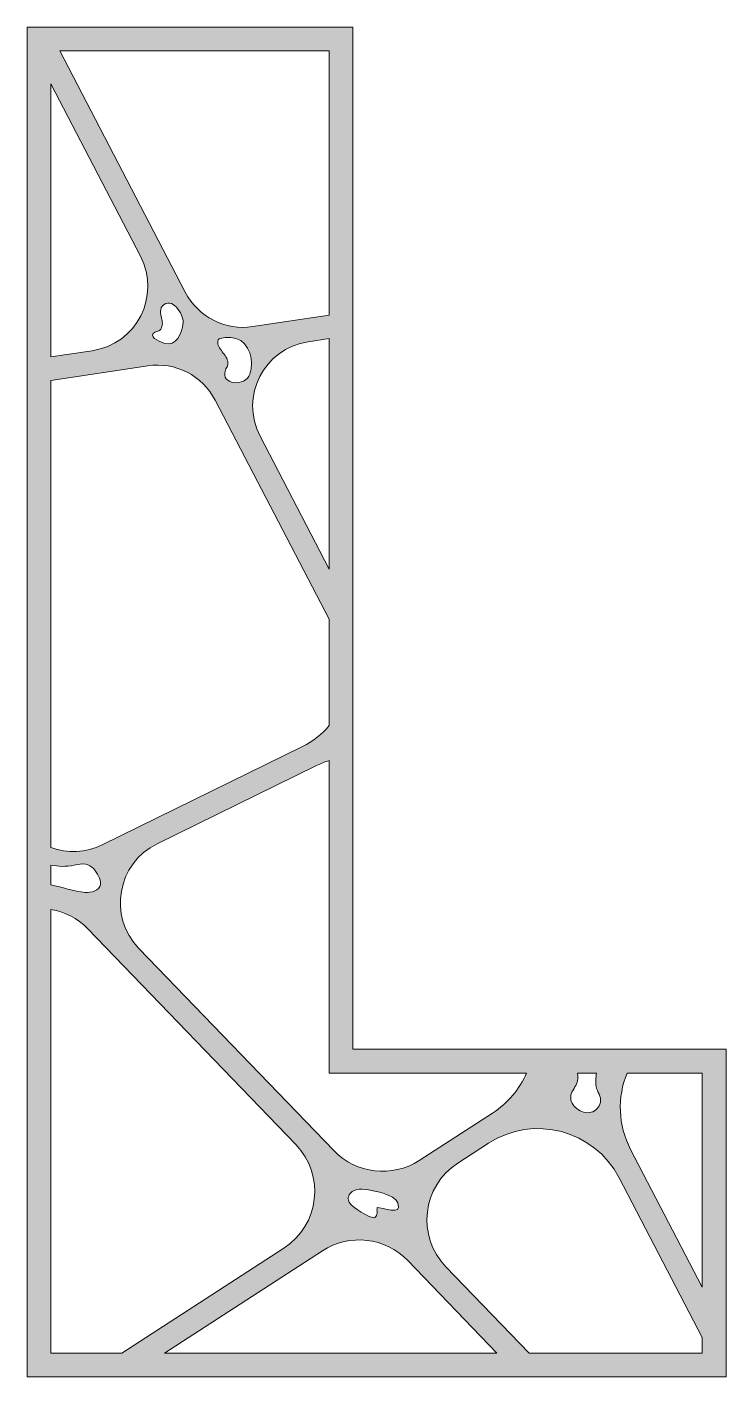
# Model space of a CAD drawing. Extents: x -1650 to 2650, y -4022 to 3022.
# Drawn here: x 1650 to 1879.6, y 378.2 to 821.8 of the extents above; entities that cross this region are included whole.
import ezdxf

# ---------------------------------------------------------------- set-up
doc = ezdxf.new("R2010")
doc.units = 0
doc.header["$MEASUREMENT"] = 0
doc.layers.add('Layer 1', color=7, linetype='Continuous')

msp = doc.modelspace()

# ---------------------------------------------------------------- hatches: boundary and pattern name
at = {"layer": 'Layer 1', "true_color": 0xffffff}
h = msp.add_hatch(color=7, dxfattribs=at)
h.dxf.hatch_style = 2
h.paths.add_polyline_path([(1851.81, 485.94), (1836.71, 485.94), (1827.77, 485.94), (1816.3, 485.94), (1757.08, 485.94), (1757.08, 581.86), (1757.08, 628.54), (1757.08, 720.55), (1757.08, 728.25), (1757.08, 821.75), (1656.73, 821.75), (1650, 821.75), (1650, 818.19), (1650, 712.19), (1650, 704.5), (1650, 557.17), (1650, 548.3), (1650, 539.05), (1650, 531.69), (1650, 378.25), (1669, 378.25), (1683.01, 378.25), (1811.95, 378.25), (1822.52, 378.25), (1876.43, 378.25), (1879.61, 378.25), (1879.61, 392.63), (1879.61, 485.94)])
edge = h.paths.add_edge_path()
edge.add_spline(control_points=[(1837.05, 478.08), (1836.87, 476.57), (1836.7, 475.05), (1836.95, 473.65), (1837.28, 471.79), (1838.77, 470.48), (1838.35, 468.43), (1838.04, 466.92), (1836.82, 465.62), (1835.32, 465.22), (1833.69, 464.78), (1831.92, 465.38), (1830.59, 466.44), (1829.39, 467.39), (1828.45, 468.83), (1828.59, 470.36), (1828.74, 471.91), (1829.94, 473.14), (1830.52, 474.58), (1830.97, 475.69), (1831.03, 476.89), (1830.86, 478.08), (1830.86, 478.08), (1837.05, 478.08), (1837.05, 478.08)], knot_values=[0, 0, 0, 0, 1, 1, 1, 2, 2, 2, 3, 3, 3, 4, 4, 4, 5, 5, 5, 6, 6, 6, 7, 7, 7, 8, 8, 8, 8], degree=3, periodic=1)
edge = h.paths.add_edge_path()
edge.add_spline(control_points=[(1814.07, 478.08), (1811.79, 472.87), (1808.01, 468.27), (1802.92, 464.97), (1802.92, 464.97), (1778.86, 449.39), (1778.86, 449.39), (1769.94, 443.61), (1758.18, 444.96), (1750.81, 452.61), (1750.81, 452.61), (1686.72, 519.07), (1686.72, 519.07), (1676.55, 529.61), (1679.6, 547), (1692.75, 553.45), (1692.75, 553.45), (1745.13, 579.16), (1745.13, 579.16), (1746.46, 579.82), (1747.83, 580.35), (1749.22, 580.76), (1749.22, 580.76), (1749.22, 478.08), (1749.22, 478.08), (1749.22, 478.08), (1814.07, 478.08), (1814.07, 478.08)], knot_values=[0, 0, 0, 0, 1, 1, 1, 2, 2, 2, 3, 3, 3, 4, 4, 4, 5, 5, 5, 6, 6, 6, 7, 7, 7, 8, 8, 8, 9, 9, 9, 9], degree=3, periodic=1)
edge = h.paths.add_edge_path()
edge.add_spline(control_points=[(1765, 432.2), (1765, 431.61), (1764.81, 430.93), (1764.27, 430.68), (1763.79, 430.45), (1763.22, 430.65), (1762.73, 430.86), (1760.7, 431.75), (1758.8, 432.92), (1757.08, 434.33), (1756.44, 434.86), (1755.79, 435.48), (1755.58, 436.29), (1755.25, 437.54), (1756.12, 438.85), (1757.27, 439.43), (1758.42, 440.01), (1759.77, 439.99), (1761.05, 439.86), (1763.65, 439.58), (1770.78, 438.29), (1771.83, 435.41), (1773.46, 430.94), (1766.54, 434.03), (1765.06, 433.9), (1764.89, 433.31), (1765, 432.82), (1765, 432.2)], knot_values=[0, 0, 0, 0, 1, 1, 1, 2, 2, 2, 3, 3, 3, 4, 4, 4, 5, 5, 5, 6, 6, 6, 7, 7, 7, 8, 8, 8, 9, 9, 9, 9], degree=3, periodic=1)
edge = h.paths.add_edge_path()
edge.add_spline(control_points=[(1749.22, 643.67), (1749.22, 643.67), (1726.55, 687.31), (1726.55, 687.31), (1719.78, 700.35), (1727.85, 716.17), (1742.38, 718.35), (1742.38, 718.35), (1749.22, 719.38), (1749.22, 719.38), (1749.22, 719.38), (1749.22, 643.67), (1749.22, 643.67)], knot_values=[0, 0, 0, 0, 1, 1, 1, 2, 2, 2, 3, 3, 3, 4, 4, 4, 4], degree=3, periodic=1)
edge = h.paths.add_edge_path()
edge.add_spline(control_points=[(1749.22, 813.9), (1749.22, 813.9), (1749.22, 727.07), (1749.22, 727.07), (1749.22, 727.07), (1724.16, 723.31), (1724.16, 723.31), (1715.11, 721.95), (1706.21, 726.49), (1701.99, 734.61), (1701.99, 734.61), (1660.81, 813.9), (1660.81, 813.9), (1660.81, 813.9), (1749.22, 813.9), (1749.22, 813.9)], knot_values=[0, 0, 0, 0, 1, 1, 1, 2, 2, 2, 3, 3, 3, 4, 4, 4, 5, 5, 5, 5], degree=3, periodic=1)
edge = h.paths.add_edge_path()
edge.add_spline(control_points=[(1714.78, 714.24), (1713.97, 715.33), (1712.97, 716.37), (1712.69, 717.71), (1712.58, 718.26), (1712.63, 718.91), (1713.08, 719.27), (1713.32, 719.46), (1713.65, 719.52), (1713.95, 719.57), (1715.51, 719.82), (1717.13, 719.85), (1718.64, 719.43), (1723.26, 718.14), (1724.58, 711.94), (1723.21, 707.75), (1721.78, 703.4), (1713.35, 704.17), (1715.2, 709.05), (1715.39, 709.54), (1715.7, 709.97), (1715.87, 710.47), (1716.3, 711.76), (1715.6, 713.15), (1714.78, 714.24)], knot_values=[0, 0, 0, 0, 1, 1, 1, 2, 2, 2, 3, 3, 3, 4, 4, 4, 5, 5, 5, 6, 6, 6, 7, 7, 7, 8, 8, 8, 8], degree=3, periodic=1)
edge = h.paths.add_edge_path()
edge.add_spline(control_points=[(1694.4, 725.28), (1694.2, 726.52), (1693.72, 727.77), (1693.95, 729.02), (1694.02, 729.41), (1694.17, 729.79), (1694.44, 730.08), (1697.48, 733.43), (1701.52, 727.43), (1701.26, 724.62), (1700.93, 721.13), (1699.1, 716.59), (1694.95, 717.9), (1693.85, 718.24), (1692.83, 718.77), (1691.92, 719.46), (1691.58, 719.72), (1691.22, 720.07), (1691.22, 720.51), (1691.23, 720.95), (1691.62, 721.28), (1692.02, 721.47), (1692.42, 721.64), (1692.87, 721.7), (1693.26, 721.91), (1694.37, 722.51), (1694.59, 724.03), (1694.4, 725.28)], knot_values=[0, 0, 0, 0, 1, 1, 1, 2, 2, 2, 3, 3, 3, 4, 4, 4, 5, 5, 5, 6, 6, 6, 7, 7, 7, 8, 8, 8, 9, 9, 9, 9], degree=3, periodic=1)
edge = h.paths.add_edge_path()
edge.add_spline(control_points=[(1657.86, 803.06), (1657.86, 803.06), (1687.26, 746.44), (1687.26, 746.44), (1694.04, 733.41), (1685.97, 717.58), (1671.44, 715.41), (1671.44, 715.41), (1657.86, 713.37), (1657.86, 713.37), (1657.86, 713.37), (1657.86, 803.06), (1657.86, 803.06)], knot_values=[0, 0, 0, 0, 1, 1, 1, 2, 2, 2, 3, 3, 3, 4, 4, 4, 4], degree=3, periodic=1)
edge = h.paths.add_edge_path()
edge.add_spline(control_points=[(1657.86, 705.67), (1657.86, 705.67), (1689.67, 710.44), (1689.67, 710.44), (1698.71, 711.8), (1707.62, 707.26), (1711.83, 699.14), (1711.83, 699.14), (1749.22, 627.16), (1749.22, 627.16), (1749.22, 627.16), (1749.22, 592.23), (1749.22, 592.23), (1746.92, 589.44), (1744, 587.09), (1740.55, 585.39), (1740.55, 585.39), (1674.74, 553.09), (1674.74, 553.09), (1669.34, 550.44), (1663.25, 550.22), (1657.86, 552.17), (1657.86, 552.17), (1657.86, 705.67), (1657.86, 705.67)], knot_values=[0, 0, 0, 0, 1, 1, 1, 2, 2, 2, 3, 3, 3, 4, 4, 4, 5, 5, 5, 6, 6, 6, 7, 7, 7, 8, 8, 8, 8], degree=3, periodic=1)
edge = h.paths.add_edge_path()
edge.add_spline(control_points=[(1657.86, 546.44), (1660.25, 545.97), (1662.69, 545.79), (1665.52, 546.38), (1666.78, 546.64), (1668.06, 547), (1669.32, 546.75), (1671.27, 546.35), (1672.6, 544.57), (1673.5, 542.79), (1673.92, 541.95), (1674.3, 541.01), (1674.14, 540.08), (1673.78, 538.01), (1671.14, 537.29), (1669.04, 537.43), (1665.27, 537.69), (1661.56, 539.27), (1657.86, 539.89), (1657.86, 539.89), (1657.86, 546.44), (1657.86, 546.44)], knot_values=[0, 0, 0, 0, 1, 1, 1, 2, 2, 2, 3, 3, 3, 4, 4, 4, 5, 5, 5, 6, 6, 6, 7, 7, 7, 7], degree=3, periodic=1)
edge = h.paths.add_edge_path()
edge.add_spline(control_points=[(1657.86, 386.1), (1657.86, 386.1), (1657.86, 531.85), (1657.86, 531.85), (1662.34, 531.12), (1666.59, 528.97), (1669.91, 525.54), (1669.91, 525.54), (1738.28, 454.63), (1738.28, 454.63), (1747.98, 444.57), (1746.1, 428.17), (1734.37, 420.58), (1734.37, 420.58), (1681.14, 386.1), (1681.14, 386.1), (1681.14, 386.1), (1657.86, 386.1), (1657.86, 386.1)], knot_values=[0, 0, 0, 0, 1, 1, 1, 2, 2, 2, 3, 3, 3, 4, 4, 4, 5, 5, 5, 6, 6, 6, 6], degree=3, periodic=1)
edge = h.paths.add_edge_path()
edge.add_spline(control_points=[(1695.14, 386.1), (1695.14, 386.1), (1747.02, 419.71), (1747.02, 419.71), (1755.94, 425.48), (1767.7, 424.13), (1775.07, 416.48), (1775.07, 416.48), (1804.36, 386.1), (1804.36, 386.1), (1804.36, 386.1), (1695.14, 386.1), (1695.14, 386.1)], knot_values=[0, 0, 0, 0, 1, 1, 1, 2, 2, 2, 3, 3, 3, 4, 4, 4, 4], degree=3, periodic=1)
edge = h.paths.add_edge_path()
edge.add_spline(control_points=[(1871.75, 386.1), (1871.75, 386.1), (1814.95, 386.1), (1814.95, 386.1), (1814.95, 386.1), (1787.6, 414.46), (1787.6, 414.46), (1777.9, 424.51), (1779.78, 440.92), (1791.51, 448.52), (1791.51, 448.52), (1801.61, 455.05), (1801.61, 455.05), (1816.46, 464.67), (1836.35, 459.4), (1844.5, 443.71), (1844.5, 443.71), (1871.75, 391.25), (1871.75, 391.25), (1871.75, 391.25), (1871.75, 386.1), (1871.75, 386.1)], knot_values=[0, 0, 0, 0, 1, 1, 1, 2, 2, 2, 3, 3, 3, 4, 4, 4, 5, 5, 5, 6, 6, 6, 7, 7, 7, 7], degree=3, periodic=1)
edge = h.paths.add_edge_path()
edge.add_spline(control_points=[(1848.27, 452.97), (1844.08, 461.04), (1843.9, 470.2), (1847.1, 478.08), (1847.1, 478.08), (1871.75, 478.08), (1871.75, 478.08), (1871.75, 478.08), (1871.75, 407.76), (1871.75, 407.76), (1871.75, 407.76), (1848.27, 452.97), (1848.27, 452.97)], knot_values=[0, 0, 0, 0, 1, 1, 1, 2, 2, 2, 3, 3, 3, 4, 4, 4, 4], degree=3, periodic=1)

# ---------------------------------------------------------------- linework, layer by layer
at = {"layer": 'Layer 1', "lineweight": 0}
msp.add_lwpolyline([(1851.81, 485.94), (1836.71, 485.94), (1827.77, 485.94), (1816.3, 485.94), (1757.08, 485.94), (1757.08, 581.86), (1757.08, 628.54), (1757.08, 720.55), (1757.08, 728.25), (1757.08, 821.75), (1656.73, 821.75), (1650, 821.75), (1650, 818.19), (1650, 712.19), (1650, 704.5), (1650, 557.17), (1650, 548.3), (1650, 539.05), (1650, 531.69), (1650, 378.25), (1669, 378.25), (1683.01, 378.25), (1811.95, 378.25), (1822.52, 378.25), (1876.43, 378.25), (1879.61, 378.25), (1879.61, 392.63), (1879.61, 485.94), (1851.81, 485.94)], dxfattribs=at)
for points, knots in [([(1749.22, 813.9), (1749.22, 813.9), (1749.22, 727.07), (1749.22, 727.07), (1749.22, 727.07), (1724.16, 723.31), (1724.16, 723.31), (1715.11, 721.95), (1706.21, 726.49), (1701.99, 734.61), (1701.99, 734.61), (1660.81, 813.9), (1660.81, 813.9), (1660.81, 813.9), (1749.22, 813.9), (1749.22, 813.9)], [0, 0, 0, 0, 1, 1, 1, 2, 2, 2, 3, 3, 3, 4, 4, 4, 5, 5, 5, 5]), ([(1657.86, 803.06), (1657.86, 803.06), (1687.26, 746.44), (1687.26, 746.44), (1694.04, 733.41), (1685.97, 717.58), (1671.44, 715.41), (1671.44, 715.41), (1657.86, 713.37), (1657.86, 713.37), (1657.86, 713.37), (1657.86, 803.06), (1657.86, 803.06)], [0, 0, 0, 0, 1, 1, 1, 2, 2, 2, 3, 3, 3, 4, 4, 4, 4]), ([(1694.4, 725.28), (1694.2, 726.52), (1693.72, 727.77), (1693.95, 729.02), (1694.02, 729.41), (1694.17, 729.79), (1694.44, 730.08), (1697.48, 733.43), (1701.52, 727.43), (1701.26, 724.62), (1700.93, 721.13), (1699.1, 716.59), (1694.95, 717.9), (1693.85, 718.24), (1692.83, 718.77), (1691.92, 719.46), (1691.58, 719.72), (1691.22, 720.07), (1691.22, 720.51), (1691.23, 720.95), (1691.62, 721.28), (1692.02, 721.47), (1692.42, 721.64), (1692.87, 721.7), (1693.26, 721.91), (1694.37, 722.51), (1694.59, 724.03), (1694.4, 725.28)], [0, 0, 0, 0, 1, 1, 1, 2, 2, 2, 3, 3, 3, 4, 4, 4, 5, 5, 5, 6, 6, 6, 7, 7, 7, 8, 8, 8, 9, 9, 9, 9]), ([(1714.78, 714.24), (1713.97, 715.33), (1712.97, 716.37), (1712.69, 717.71), (1712.58, 718.26), (1712.63, 718.91), (1713.08, 719.27), (1713.32, 719.46), (1713.65, 719.52), (1713.95, 719.57), (1715.51, 719.82), (1717.13, 719.85), (1718.64, 719.43), (1723.26, 718.14), (1724.58, 711.94), (1723.21, 707.75), (1721.78, 703.4), (1713.35, 704.17), (1715.2, 709.05), (1715.39, 709.54), (1715.7, 709.97), (1715.87, 710.47), (1716.3, 711.76), (1715.6, 713.15), (1714.78, 714.24)], [0, 0, 0, 0, 1, 1, 1, 2, 2, 2, 3, 3, 3, 4, 4, 4, 5, 5, 5, 6, 6, 6, 7, 7, 7, 8, 8, 8, 8]), ([(1749.22, 643.67), (1749.22, 643.67), (1726.55, 687.31), (1726.55, 687.31), (1719.78, 700.35), (1727.85, 716.17), (1742.38, 718.35), (1742.38, 718.35), (1749.22, 719.38), (1749.22, 719.38), (1749.22, 719.38), (1749.22, 643.67), (1749.22, 643.67)], [0, 0, 0, 0, 1, 1, 1, 2, 2, 2, 3, 3, 3, 4, 4, 4, 4]), ([(1657.86, 705.67), (1657.86, 705.67), (1689.67, 710.44), (1689.67, 710.44), (1698.71, 711.8), (1707.62, 707.26), (1711.83, 699.14), (1711.83, 699.14), (1749.22, 627.16), (1749.22, 627.16), (1749.22, 627.16), (1749.22, 592.23), (1749.22, 592.23), (1746.92, 589.44), (1744, 587.09), (1740.55, 585.39), (1740.55, 585.39), (1674.74, 553.09), (1674.74, 553.09), (1669.34, 550.44), (1663.25, 550.22), (1657.86, 552.17), (1657.86, 552.17), (1657.86, 705.67), (1657.86, 705.67)], [0, 0, 0, 0, 1, 1, 1, 2, 2, 2, 3, 3, 3, 4, 4, 4, 5, 5, 5, 6, 6, 6, 7, 7, 7, 8, 8, 8, 8]), ([(1814.07, 478.08), (1811.79, 472.87), (1808.01, 468.27), (1802.92, 464.97), (1802.92, 464.97), (1778.86, 449.39), (1778.86, 449.39), (1769.94, 443.61), (1758.18, 444.96), (1750.81, 452.61), (1750.81, 452.61), (1686.72, 519.07), (1686.72, 519.07), (1676.55, 529.61), (1679.6, 547), (1692.75, 553.45), (1692.75, 553.45), (1745.13, 579.16), (1745.13, 579.16), (1746.46, 579.82), (1747.83, 580.35), (1749.22, 580.76), (1749.22, 580.76), (1749.22, 478.08), (1749.22, 478.08), (1749.22, 478.08), (1814.07, 478.08), (1814.07, 478.08)], [0, 0, 0, 0, 1, 1, 1, 2, 2, 2, 3, 3, 3, 4, 4, 4, 5, 5, 5, 6, 6, 6, 7, 7, 7, 8, 8, 8, 9, 9, 9, 9]), ([(1657.86, 546.44), (1660.25, 545.97), (1662.69, 545.79), (1665.52, 546.38), (1666.78, 546.64), (1668.06, 547), (1669.32, 546.75), (1671.27, 546.35), (1672.6, 544.57), (1673.5, 542.79), (1673.92, 541.95), (1674.3, 541.01), (1674.14, 540.08), (1673.78, 538.01), (1671.14, 537.29), (1669.04, 537.43), (1665.27, 537.69), (1661.56, 539.27), (1657.86, 539.89), (1657.86, 539.89), (1657.86, 546.44), (1657.86, 546.44)], [0, 0, 0, 0, 1, 1, 1, 2, 2, 2, 3, 3, 3, 4, 4, 4, 5, 5, 5, 6, 6, 6, 7, 7, 7, 7]), ([(1657.86, 386.1), (1657.86, 386.1), (1657.86, 531.85), (1657.86, 531.85), (1662.34, 531.12), (1666.59, 528.97), (1669.91, 525.54), (1669.91, 525.54), (1738.28, 454.63), (1738.28, 454.63), (1747.98, 444.57), (1746.1, 428.17), (1734.37, 420.58), (1734.37, 420.58), (1681.14, 386.1), (1681.14, 386.1), (1681.14, 386.1), (1657.86, 386.1), (1657.86, 386.1)], [0, 0, 0, 0, 1, 1, 1, 2, 2, 2, 3, 3, 3, 4, 4, 4, 5, 5, 5, 6, 6, 6, 6]), ([(1837.05, 478.08), (1836.87, 476.57), (1836.7, 475.05), (1836.95, 473.65), (1837.28, 471.79), (1838.77, 470.48), (1838.35, 468.43), (1838.04, 466.92), (1836.82, 465.62), (1835.32, 465.22), (1833.69, 464.78), (1831.92, 465.38), (1830.59, 466.44), (1829.39, 467.39), (1828.45, 468.83), (1828.59, 470.36), (1828.74, 471.91), (1829.94, 473.14), (1830.52, 474.58), (1830.97, 475.69), (1831.03, 476.89), (1830.86, 478.08), (1830.86, 478.08), (1837.05, 478.08), (1837.05, 478.08)], [0, 0, 0, 0, 1, 1, 1, 2, 2, 2, 3, 3, 3, 4, 4, 4, 5, 5, 5, 6, 6, 6, 7, 7, 7, 8, 8, 8, 8]), ([(1848.27, 452.97), (1844.08, 461.04), (1843.9, 470.2), (1847.1, 478.08), (1847.1, 478.08), (1871.75, 478.08), (1871.75, 478.08), (1871.75, 478.08), (1871.75, 407.76), (1871.75, 407.76), (1871.75, 407.76), (1848.27, 452.97), (1848.27, 452.97)], [0, 0, 0, 0, 1, 1, 1, 2, 2, 2, 3, 3, 3, 4, 4, 4, 4]), ([(1871.75, 386.1), (1871.75, 386.1), (1814.95, 386.1), (1814.95, 386.1), (1814.95, 386.1), (1787.6, 414.46), (1787.6, 414.46), (1777.9, 424.51), (1779.78, 440.92), (1791.51, 448.52), (1791.51, 448.52), (1801.61, 455.05), (1801.61, 455.05), (1816.46, 464.67), (1836.35, 459.4), (1844.5, 443.71), (1844.5, 443.71), (1871.75, 391.25), (1871.75, 391.25), (1871.75, 391.25), (1871.75, 386.1), (1871.75, 386.1)], [0, 0, 0, 0, 1, 1, 1, 2, 2, 2, 3, 3, 3, 4, 4, 4, 5, 5, 5, 6, 6, 6, 7, 7, 7, 7]), ([(1765, 432.2), (1765, 431.61), (1764.81, 430.93), (1764.27, 430.68), (1763.79, 430.45), (1763.22, 430.65), (1762.73, 430.86), (1760.7, 431.75), (1758.8, 432.92), (1757.08, 434.33), (1756.44, 434.86), (1755.79, 435.48), (1755.58, 436.29), (1755.25, 437.54), (1756.12, 438.85), (1757.27, 439.43), (1758.42, 440.01), (1759.77, 439.99), (1761.05, 439.86), (1763.65, 439.58), (1770.78, 438.29), (1771.83, 435.41), (1773.46, 430.94), (1766.54, 434.03), (1765.06, 433.9), (1764.89, 433.31), (1765, 432.82), (1765, 432.2)], [0, 0, 0, 0, 1, 1, 1, 2, 2, 2, 3, 3, 3, 4, 4, 4, 5, 5, 5, 6, 6, 6, 7, 7, 7, 8, 8, 8, 9, 9, 9, 9]), ([(1695.14, 386.1), (1695.14, 386.1), (1747.02, 419.71), (1747.02, 419.71), (1755.94, 425.48), (1767.7, 424.13), (1775.07, 416.48), (1775.07, 416.48), (1804.36, 386.1), (1804.36, 386.1), (1804.36, 386.1), (1695.14, 386.1), (1695.14, 386.1)], [0, 0, 0, 0, 1, 1, 1, 2, 2, 2, 3, 3, 3, 4, 4, 4, 4])]:
    msp.add_open_spline(points, degree=3, knots=knots, dxfattribs=at)

doc.saveas('drawing.dxf')
